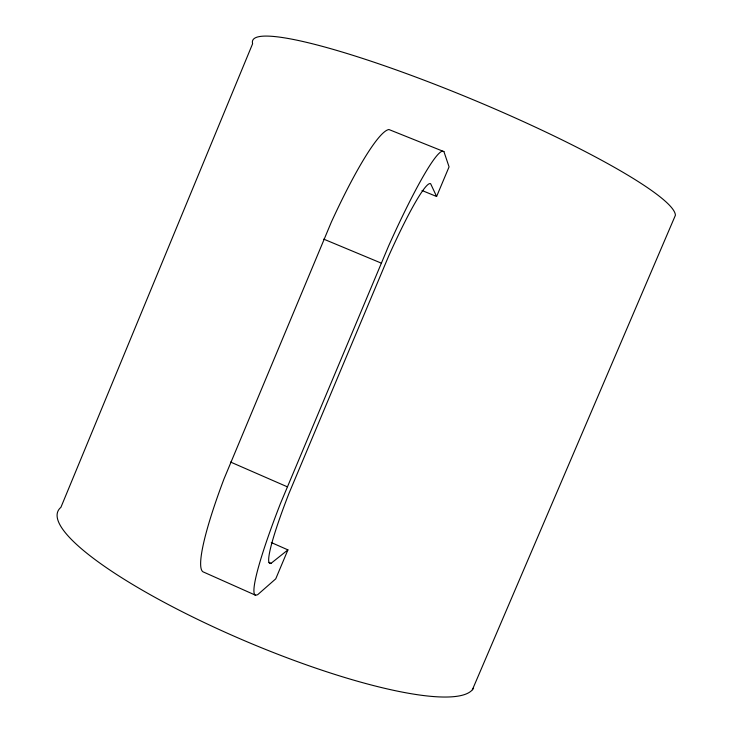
<?xml version="1.0" encoding="UTF-8"?>
<svg xmlns="http://www.w3.org/2000/svg" width="733" height="733" viewBox="0 0 733 733"><rect width="100%" height="100%" fill="white"/><g stroke="black" fill="none" stroke-linecap="round" stroke-linejoin="round"><path stroke-width="1.1" d="M422.034 190.516L436.602 196.49L449.063 166.877L443.923 151.603L388.948 129.539A143.595 19.791 -67.4 0 0 331.316 222.163L224.023 478.869A142.972 19.571 -66.4 0 0 203.719 572.134L255.588 595.242L257.659 594.701L275.745 578.841L287.922 549.878L271.274 542.539M443.923 151.603L442.228 151.209A144.154 14.449 -67.3 0 0 388.618 245.958L280.437 503.562A143.521 14.284 -66.6 0 0 255.588 595.242M472.373 689.762L675.395 215.3A229.026 30.346 22.7 0 0 457.291 93.219A229.026 30.346 22.7 0 0 252.619 43.733L60.894 507.364A225.892 46.545 22.9 0 0 234.487 636.372A225.892 46.545 22.9 0 0 473.591 688.049M269.011 562.367L271.1 563.292L287.922 549.878M323.739 239.141L381.087 263.046M230.574 462.056L287.153 486.739M436.602 196.49L430.656 183.754A109.565 10.958 -67.3 0 0 388.646 256.11L289.059 493.199A109.098 10.839 -66.6 0 0 271.1 563.292"/></g></svg>
